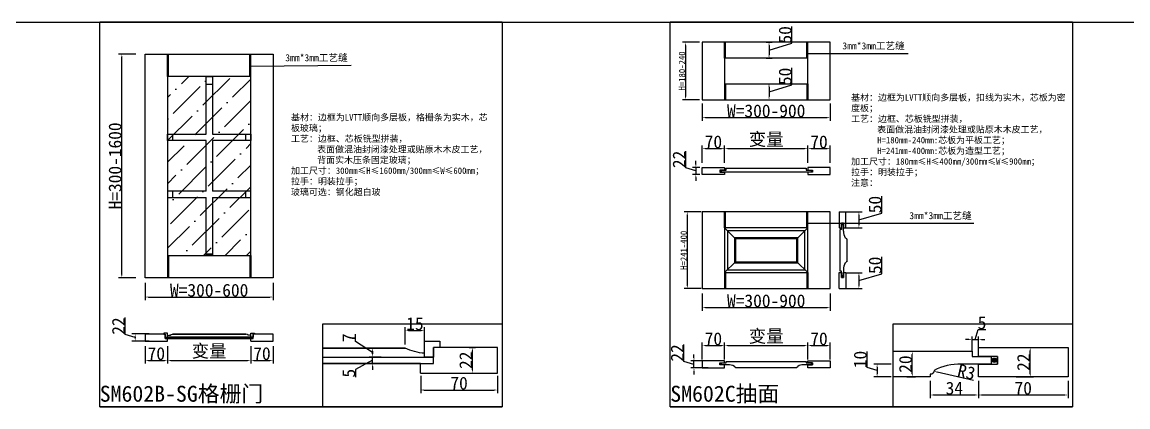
# Model space of a CAD drawing. Header units: millimetres. Extents: x 85186 to 129000, y -77269 to -36327.
# Drawn here: x 88641 to 92096, y -50982 to -49779 of the extents above; entities that cross this region are included whole.
import ezdxf

# ---------------------------------------------------------------- set-up
doc = ezdxf.new("R2010")
doc.units = ezdxf.units.MM
doc.styles.add('KLF-1_宋体', font='SimSun.ttf')
doc.styles.get("Standard").update_dxf_attribs({"font": 'SimSun.ttf'})
doc.styles.add('ZB_宋体', font='SimSun.ttf')
doc.dimstyles.new('客来福标注小', dxfattribs={"dimscale": 20, "dimtxt": 2, "dimasz": 0.5, "dimexe": 0.5, "dimexo": 0, "dimgap": 0.05, "dimtad": 1, "dimdec": 0, "dimzin": 0, "dimdsep": 46, "dimtxsty": 'Standard', "dimcen": 0, "dimclrd": 256, "dimclre": 256, "dimclrt": 256, "dimadec": 0, "dimazin": 0, "dimtfac": 1, "dimtdec": 0, "dimtofl": 0, "dimtmove": 1, "dimatfit": 3, "dimfxl": 2.2, "dimfxlon": 1, "dimtolj": 1, "dimtzin": 0, "dimarcsym": 0})

# ---------------------------------------------------------------- blocks, each defined once
blk = doc.blocks.new('*D2120')
at = {"lineweight": -2, "transparency": 16777216}
for p, q in [((89025.8, -50792.9), (89025.8, -50846.9)), ((89095.8, -50792.9), (89095.8, -50846.9)), ((89035.8, -50836.9), (89085.8, -50836.9))]:
    blk.add_line(p, q, dxfattribs=at)
at = {"transparency": 16777216}
for points in [[(89035.8, -50835.3), (89035.8, -50838.6), (89025.8, -50836.9)], [(89085.8, -50835.3), (89085.8, -50838.6), (89095.8, -50836.9)]]:
    blk.add_solid(points, dxfattribs=at)
at = {"layer": 'Defpoints', "color": 0, "transparency": 16777216}
for p in [(89025.8, -50788.8), (89095.8, -50788.8), (89095.8, -50836.9)]:
    blk.add_point(p, dxfattribs=at)
at = {"transparency": 16777216, "insert": (89060.8, -50815.9), "char_height": 40, "attachment_point": 5, "style": 'KLF-1_宋体'}
blk.add_mtext('\\A1;70', dxfattribs=at)
blk = doc.blocks.new('*D2121')
at = {"lineweight": -2, "transparency": 16777216}
for p, q in [((89095.8, -50792.9), (89095.8, -50846.9)), ((89355.8, -50792.9), (89355.8, -50846.9)), ((89105.8, -50836.9), (89345.8, -50836.9))]:
    blk.add_line(p, q, dxfattribs=at)
at = {"transparency": 16777216}
for points in [[(89105.8, -50835.3), (89105.8, -50838.6), (89095.8, -50836.9)], [(89345.8, -50835.3), (89345.8, -50838.6), (89355.8, -50836.9)]]:
    blk.add_solid(points, dxfattribs=at)
at = {"layer": 'Defpoints', "color": 0, "transparency": 16777216}
for p in [(89095.8, -50788.8), (89355.8, -50788.8), (89355.8, -50836.9)]:
    blk.add_point(p, dxfattribs=at)
at = {"transparency": 16777216, "insert": (89225.8, -50809.7), "char_height": 40, "attachment_point": 5, "style": 'KLF-1_宋体'}
blk.add_mtext('\\A1;变量', dxfattribs=at)
blk = doc.blocks.new('*D2122')
at = {"lineweight": -2, "transparency": 16777216}
for p, q in [((89355.8, -50792.9), (89355.8, -50846.9)), ((89425.8, -50792.9), (89425.8, -50846.9)), ((89365.8, -50836.9), (89415.8, -50836.9))]:
    blk.add_line(p, q, dxfattribs=at)
at = {"transparency": 16777216}
for points in [[(89365.8, -50835.3), (89365.8, -50838.6), (89355.8, -50836.9)], [(89415.8, -50835.3), (89415.8, -50838.6), (89425.8, -50836.9)]]:
    blk.add_solid(points, dxfattribs=at)
at = {"layer": 'Defpoints', "color": 0, "transparency": 16777216}
for p in [(89355.8, -50788.8), (89425.8, -50788.8), (89425.8, -50836.9)]:
    blk.add_point(p, dxfattribs=at)
at = {"transparency": 16777216, "insert": (89390.8, -50815.9), "char_height": 40, "attachment_point": 5, "style": 'KLF-1_宋体'}
blk.add_mtext('\\A1;70', dxfattribs=at)
blk = doc.blocks.new('*D2123')
at = {"lineweight": -2, "transparency": 16777216}
for p, q in [((89025.8, -50594.7), (89025.8, -50648.7)), ((89425.8, -50594.7), (89425.8, -50648.7)), ((89035.8, -50638.7), (89415.8, -50638.7))]:
    blk.add_line(p, q, dxfattribs=at)
at = {"transparency": 16777216}
for points in [[(89035.8, -50637), (89035.8, -50640.3), (89025.8, -50638.7)], [(89415.8, -50637), (89415.8, -50640.3), (89425.8, -50638.7)]]:
    blk.add_solid(points, dxfattribs=at)
at = {"layer": 'Defpoints', "color": 0, "transparency": 16777216}
for p in [(89025.8, -50578.6), (89425.8, -50578.6), (89425.8, -50638.7)]:
    blk.add_point(p, dxfattribs=at)
at = {"transparency": 16777216, "insert": (89225.8, -50617.7), "char_height": 40, "attachment_point": 5, "style": 'KLF-1_宋体'}
blk.add_mtext('\\A1;W=300-600', dxfattribs=at)
blk = doc.blocks.new('*D2124')
at = {"lineweight": -2, "transparency": 16777216}
for p, q in [((88996.9, -49878.6), (88942.9, -49878.6)), ((88952.9, -50568.6), (88952.9, -49888.6)), ((88996.9, -50578.6), (88942.9, -50578.6))]:
    blk.add_line(p, q, dxfattribs=at)
at = {"transparency": 16777216}
for points in [[(88951.2, -49888.6), (88954.6, -49888.6), (88952.9, -49878.6)], [(88951.2, -50568.6), (88954.6, -50568.6), (88952.9, -50578.6)]]:
    blk.add_solid(points, dxfattribs=at)
at = {"layer": 'Defpoints', "color": 0, "transparency": 16777216}
for p in [(88952.9, -49878.6), (89025.8, -49878.6), (89025.8, -50578.6)]:
    blk.add_point(p, dxfattribs=at)
at = {"transparency": 16777216, "insert": (88931.9, -50228.6), "char_height": 40, "attachment_point": 5, "rotation": 90, "style": 'KLF-1_宋体'}
blk.add_mtext('\\A1;H=300-1600', dxfattribs=at)
blk = doc.blocks.new('*D2125')
at = {"lineweight": -2, "transparency": 16777216}
for p, q in [((90766.3, -50627.7), (90766.3, -50681.7)), ((91166.3, -50627.7), (91166.3, -50681.7)), ((90776.3, -50671.7), (91156.3, -50671.7))]:
    blk.add_line(p, q, dxfattribs=at)
at = {"transparency": 16777216}
for points in [[(90776.3, -50670.1), (90776.3, -50673.4), (90766.3, -50671.7)], [(91156.3, -50670.1), (91156.3, -50673.4), (91166.3, -50671.7)]]:
    blk.add_solid(points, dxfattribs=at)
at = {"layer": 'Defpoints', "color": 0, "transparency": 16777216}
for p in [(90766.3, -50612.5), (91166.3, -50612.5), (91166.3, -50671.7)]:
    blk.add_point(p, dxfattribs=at)
at = {"transparency": 16777216, "insert": (90966.3, -50650.7), "char_height": 40, "attachment_point": 5, "style": 'KLF-1_宋体'}
blk.add_mtext('\\A1;W=300-900', dxfattribs=at)
blk = doc.blocks.new('*D2126')
at = {"lineweight": -2, "transparency": 16777216}
for p, q in [((90763.6, -50372.5), (90709.6, -50372.5)), ((90719.6, -50382.5), (90719.6, -50602.5)), ((90763.6, -50612.5), (90709.6, -50612.5))]:
    blk.add_line(p, q, dxfattribs=at)
at = {"transparency": 16777216}
for points in [[(90718, -50382.5), (90721.3, -50382.5), (90719.6, -50372.5)], [(90718, -50602.5), (90721.3, -50602.5), (90719.6, -50612.5)]]:
    blk.add_solid(points, dxfattribs=at)
at = {"layer": 'Defpoints', "color": 0, "transparency": 16777216}
for p in [(90766.3, -50372.5), (90719.6, -50612.5), (90766.3, -50612.5)]:
    blk.add_point(p, dxfattribs=at)
at = {"transparency": 16777216, "insert": (90708.6, -50492.5), "char_height": 40, "attachment_point": 5, "rotation": 90, "style": 'KLF-1_宋体'}
blk.add_mtext('\\A1;{\\H0.5x;H=241-400}', dxfattribs=at)
blk = doc.blocks.new('*D2127')
at = {"lineweight": -2, "transparency": 16777216}
for p, q in [((90766.3, -50218.6), (90766.3, -50164.6)), ((90836.3, -50218.6), (90836.3, -50164.6)), ((90776.3, -50174.6), (90826.3, -50174.6))]:
    blk.add_line(p, q, dxfattribs=at)
at = {"transparency": 16777216}
for points in [[(90776.3, -50172.9), (90776.3, -50176.3), (90766.3, -50174.6)], [(90826.3, -50172.9), (90826.3, -50176.3), (90836.3, -50174.6)]]:
    blk.add_solid(points, dxfattribs=at)
at = {"layer": 'Defpoints', "color": 0, "transparency": 16777216}
for p in [(90836.3, -50174.6), (90766.3, -50233.1), (90836.3, -50233.1)]:
    blk.add_point(p, dxfattribs=at)
at = {"transparency": 16777216, "insert": (90801.3, -50153.6), "char_height": 40, "attachment_point": 5, "style": 'KLF-1_宋体'}
blk.add_mtext('\\A1;70', dxfattribs=at)
blk = doc.blocks.new('*D2128')
at = {"lineweight": -2, "transparency": 16777216}
for p, q in [((90836.3, -50218.6), (90836.3, -50164.6)), ((91096.3, -50218.6), (91096.3, -50164.6)), ((90846.3, -50174.6), (91086.3, -50174.6))]:
    blk.add_line(p, q, dxfattribs=at)
at = {"transparency": 16777216}
for points in [[(90846.3, -50172.9), (90846.3, -50176.3), (90836.3, -50174.6)], [(91086.3, -50172.9), (91086.3, -50176.3), (91096.3, -50174.6)]]:
    blk.add_solid(points, dxfattribs=at)
at = {"layer": 'Defpoints', "color": 0, "transparency": 16777216}
for p in [(91096.3, -50174.6), (90836.3, -50233.1), (91096.3, -50237.6)]:
    blk.add_point(p, dxfattribs=at)
at = {"transparency": 16777216, "insert": (90966.3, -50147.3), "char_height": 40, "attachment_point": 5, "style": 'KLF-1_宋体'}
blk.add_mtext('\\A1;变量', dxfattribs=at)
blk = doc.blocks.new('*D2129')
at = {"lineweight": -2, "transparency": 16777216}
for p, q in [((91096.3, -50218.6), (91096.3, -50164.6)), ((91166.3, -50218.6), (91166.3, -50164.6)), ((91106.3, -50174.6), (91156.3, -50174.6))]:
    blk.add_line(p, q, dxfattribs=at)
at = {"transparency": 16777216}
for points in [[(91106.3, -50172.9), (91106.3, -50176.3), (91096.3, -50174.6)], [(91156.3, -50172.9), (91156.3, -50176.3), (91166.3, -50174.6)]]:
    blk.add_solid(points, dxfattribs=at)
at = {"layer": 'Defpoints', "color": 0, "transparency": 16777216}
for p in [(91166.3, -50174.6), (91166.3, -50233.1), (91096.3, -50237.6)]:
    blk.add_point(p, dxfattribs=at)
at = {"transparency": 16777216, "insert": (91131.3, -50153.6), "char_height": 40, "attachment_point": 5, "style": 'KLF-1_宋体'}
blk.add_mtext('\\A1;70', dxfattribs=at)
blk = doc.blocks.new('*D2130')
at = {"lineweight": -2, "transparency": 16777216}
for p, q in [((90766.3, -50033.6), (90766.3, -50087.6)), ((91166.3, -50033.6), (91166.3, -50087.6)), ((90776.3, -50077.6), (91156.3, -50077.6))]:
    blk.add_line(p, q, dxfattribs=at)
at = {"transparency": 16777216}
for points in [[(90776.3, -50075.9), (90776.3, -50079.2), (90766.3, -50077.6)], [(91156.3, -50075.9), (91156.3, -50079.2), (91166.3, -50077.6)]]:
    blk.add_solid(points, dxfattribs=at)
at = {"layer": 'Defpoints', "color": 0, "transparency": 16777216}
for p in [(90766.3, -50021.6), (91166.3, -50021.6), (91166.3, -50077.6)]:
    blk.add_point(p, dxfattribs=at)
at = {"transparency": 16777216, "insert": (90966.3, -50056.6), "char_height": 40, "attachment_point": 5, "style": 'KLF-1_宋体'}
blk.add_mtext('\\A1;W=300-900', dxfattribs=at)
blk = doc.blocks.new('*D2131')
at = {"lineweight": -2, "transparency": 16777216}
for p, q in [((90758.3, -49841.6), (90704.3, -49841.6)), ((90714.3, -49851.6), (90714.3, -50011.6)), ((90758.3, -50021.6), (90704.3, -50021.6))]:
    blk.add_line(p, q, dxfattribs=at)
at = {"transparency": 16777216}
for points in [[(90712.7, -49851.6), (90716, -49851.6), (90714.3, -49841.6)], [(90712.7, -50011.6), (90716, -50011.6), (90714.3, -50021.6)]]:
    blk.add_solid(points, dxfattribs=at)
at = {"layer": 'Defpoints', "color": 0, "transparency": 16777216}
for p in [(90766.3, -49841.6), (90714.3, -50021.6), (90766.3, -50021.6)]:
    blk.add_point(p, dxfattribs=at)
at = {"transparency": 16777216, "insert": (90703.3, -49931.6), "char_height": 40, "attachment_point": 5, "rotation": 90, "style": 'KLF-1_宋体'}
blk.add_mtext('\\A1;{\\H0.5x;H=180-240}', dxfattribs=at)
blk = doc.blocks.new('*D2140')
at = {"lineweight": -2, "transparency": 16777216}
for p, q in [((89735.8, -50816.5), (89735.8, -50806.5)), ((89735.8, -50836.5), (89683.3, -50865.2)), ((89763.3, -50826.5), (89725.8, -50826.5)), ((89763.3, -50846.5), (89725.8, -50846.5)), ((89735.8, -50846.5), (89735.8, -50826.5)), ((89735.8, -50856.5), (89735.8, -50866.5)), ((89683.3, -50865.2), (89683.3, -50888.9))]:
    blk.add_line(p, q, dxfattribs=at)
at = {"transparency": 16777216}
for points in [[(89734.1, -50816.5), (89737.5, -50816.5), (89735.8, -50826.5)], [(89734.1, -50856.5), (89737.5, -50856.5), (89735.8, -50846.5)]]:
    blk.add_solid(points, dxfattribs=at)
at = {"layer": 'Defpoints', "color": 0, "transparency": 16777216}
for p in [(89735.8, -50826.5), (89763.3, -50826.5), (89763.3, -50846.5)]:
    blk.add_point(p, dxfattribs=at)
at = {"transparency": 16777216, "insert": (89662.3, -50877), "char_height": 40, "attachment_point": 5, "rotation": 90, "style": 'KLF-1_宋体'}
blk.add_mtext('\\A1;5', dxfattribs=at)
blk = doc.blocks.new('*D2141')
at = {"lineweight": -2, "transparency": 16777216}
for p, q in [((89683.3, -50778.2), (89683.3, -50754.5)), ((89735.8, -50812.5), (89683.3, -50778.2)), ((89763.3, -50798.5), (89725.8, -50798.5)), ((89735.8, -50808.5), (89735.8, -50816.5)), ((89763.3, -50826.5), (89725.8, -50826.5))]:
    blk.add_line(p, q, dxfattribs=at)
at = {"transparency": 16777216}
for points in [[(89734.1, -50808.5), (89737.5, -50808.5), (89735.8, -50798.5)], [(89734.1, -50816.5), (89737.5, -50816.5), (89735.8, -50826.5)]]:
    blk.add_solid(points, dxfattribs=at)
at = {"layer": 'Defpoints', "color": 0, "transparency": 16777216}
for p in [(89763.3, -50798.5), (89735.8, -50826.5), (89763.3, -50826.5)]:
    blk.add_point(p, dxfattribs=at)
at = {"transparency": 16777216, "insert": (89662.3, -50766.3), "char_height": 40, "attachment_point": 5, "rotation": 90, "style": 'KLF-1_宋体'}
blk.add_mtext('\\A1;7', dxfattribs=at)
blk = doc.blocks.new('*D2142')
at = {"lineweight": -2, "transparency": 16777216}
for p, q in [((89886.7, -50885.5), (89886.7, -50939.5)), ((90126.7, -50885.5), (90126.7, -50939.5)), ((89896.7, -50929.5), (90116.7, -50929.5))]:
    blk.add_line(p, q, dxfattribs=at)
at = {"transparency": 16777216}
for points in [[(89896.7, -50927.8), (89896.7, -50931.2), (89886.7, -50929.5)], [(90116.7, -50927.8), (90116.7, -50931.2), (90126.7, -50929.5)]]:
    blk.add_solid(points, dxfattribs=at)
at = {"layer": 'Defpoints', "color": 0, "transparency": 16777216}
for p in [(89886.7, -50858.5), (90126.7, -50858.5), (90126.7, -50929.5)]:
    blk.add_point(p, dxfattribs=at)
at = {"transparency": 16777216, "insert": (90006.7, -50908.5), "char_height": 40, "attachment_point": 5, "style": 'KLF-1_宋体'}
blk.add_mtext('\\A1;70', dxfattribs=at)
blk = doc.blocks.new('*D2143')
at = {"lineweight": -2, "transparency": 16777216}
for p, q in [((90038.7, -50796.5), (90058.5, -50796.5)), ((90048.5, -50866.5), (90048.5, -50806.5)), ((90038.7, -50876.5), (90058.5, -50876.5))]:
    blk.add_line(p, q, dxfattribs=at)
at = {"transparency": 16777216}
for points in [[(90046.8, -50806.5), (90050.1, -50806.5), (90048.5, -50796.5)], [(90046.8, -50866.5), (90050.1, -50866.5), (90048.5, -50876.5)]]:
    blk.add_solid(points, dxfattribs=at)
at = {"layer": 'Defpoints', "color": 0, "transparency": 16777216}
for p in [(90038.7, -50796.5), (90048.5, -50796.5), (90038.7, -50876.5)]:
    blk.add_point(p, dxfattribs=at)
at = {"transparency": 16777216, "insert": (90027.5, -50836.5), "char_height": 40, "attachment_point": 5, "rotation": 90, "style": 'KLF-1_宋体'}
blk.add_mtext('\\A1;22', dxfattribs=at)
blk = doc.blocks.new('*D2154')
at = {"lineweight": -2, "transparency": 16777216}
for p, q in [((89838.7, -50787.4), (89838.7, -50733.4)), ((89848.7, -50743.4), (89888.7, -50743.4)), ((89898.7, -50787.4), (89898.7, -50733.4))]:
    blk.add_line(p, q, dxfattribs=at)
at = {"transparency": 16777216}
for points in [[(89848.7, -50741.8), (89848.7, -50745.1), (89838.7, -50743.4)], [(89888.7, -50741.8), (89888.7, -50745.1), (89898.7, -50743.4)]]:
    blk.add_solid(points, dxfattribs=at)
at = {"layer": 'Defpoints', "color": 0, "transparency": 16777216}
for p in [(89898.7, -50743.4), (89838.7, -50798.5), (89898.7, -50796.5)]:
    blk.add_point(p, dxfattribs=at)
at = {"transparency": 16777216, "insert": (89868.7, -50722.4), "char_height": 40, "attachment_point": 5, "style": 'KLF-1_宋体'}
blk.add_mtext('\\A1;15', dxfattribs=at)
blk = doc.blocks.new('*D2159')
at = {"lineweight": -2, "transparency": 16777216}
for p, q in [((88963.2, -50755.9), (88963.2, -50703.2)), ((88994.7, -50765.3), (88963.2, -50755.9)), ((89038.7, -50754.3), (88984.7, -50754.3)), ((89038.7, -50776.3), (88984.7, -50776.3)), ((88994.7, -50764.3), (88994.7, -50766.3))]:
    blk.add_line(p, q, dxfattribs=at)
at = {"transparency": 16777216}
for points in [[(88993, -50764.3), (88996.4, -50764.3), (88994.7, -50754.3)], [(88993, -50766.3), (88996.4, -50766.3), (88994.7, -50776.3)]]:
    blk.add_solid(points, dxfattribs=at)
at = {"layer": 'Defpoints', "color": 0, "transparency": 16777216}
for p in [(88994.7, -50776.3), (89080.3, -50754.3), (89080.3, -50776.3)]:
    blk.add_point(p, dxfattribs=at)
at = {"transparency": 16777216, "insert": (88942.2, -50729.5), "char_height": 40, "attachment_point": 5, "rotation": 90, "style": 'KLF-1_宋体'}
blk.add_mtext('\\A1;22', dxfattribs=at)
blk = doc.blocks.new('*D2160')
at = {"lineweight": -2, "transparency": 16777216}
for p, q in [((90715, -50234.7), (90715, -50182)), ((90746.5, -50244.1), (90715, -50234.7)), ((90758.9, -50233.1), (90736.5, -50233.1)), ((90746.5, -50223.1), (90746.5, -50213.1)), ((90746.5, -50233.1), (90746.5, -50255.1)), ((90758.9, -50255.1), (90736.5, -50255.1)), ((90746.5, -50265.1), (90746.5, -50275.1))]:
    blk.add_line(p, q, dxfattribs=at)
at = {"transparency": 16777216}
for points in [[(90744.8, -50223.1), (90748.2, -50223.1), (90746.5, -50233.1)], [(90744.8, -50265.1), (90748.2, -50265.1), (90746.5, -50255.1)]]:
    blk.add_solid(points, dxfattribs=at)
at = {"layer": 'Defpoints', "color": 0, "transparency": 16777216}
for p in [(90758.9, -50233.1), (90746.5, -50255.1), (90758.9, -50255.1)]:
    blk.add_point(p, dxfattribs=at)
at = {"transparency": 16777216, "insert": (90694, -50208.3), "char_height": 40, "attachment_point": 5, "rotation": 90, "style": 'KLF-1_宋体'}
blk.add_mtext('\\A1;22', dxfattribs=at)
blk = doc.blocks.new('*D2162')
at = {"lineweight": -2, "transparency": 16777216}
for p, q in [((91629.4, -50901.1), (91629.4, -50955.1)), ((91909.4, -50901.1), (91909.4, -50955.1)), ((91639.4, -50945.1), (91899.4, -50945.1))]:
    blk.add_line(p, q, dxfattribs=at)
at = {"transparency": 16777216}
for points in [[(91639.4, -50943.4), (91639.4, -50946.8), (91629.4, -50945.1)], [(91899.4, -50943.4), (91899.4, -50946.8), (91909.4, -50945.1)]]:
    blk.add_solid(points, dxfattribs=at)
at = {"layer": 'Defpoints', "color": 0, "transparency": 16777216}
for p in [(91629.4, -50888.5), (91909.4, -50888.5), (91909.4, -50945.1)]:
    blk.add_point(p, dxfattribs=at)
at = {"transparency": 16777216, "insert": (91769.4, -50924.1), "char_height": 40, "attachment_point": 5, "style": 'KLF-1_宋体'}
blk.add_mtext('\\A1;70', dxfattribs=at)
blk = doc.blocks.new('*D2163')
at = {"lineweight": -2, "transparency": 16777216}
for p, q in [((91747.2, -50796.5), (91801.2, -50796.5)), ((91791.2, -50878.5), (91791.2, -50806.5)), ((91747.2, -50888.5), (91801.2, -50888.5))]:
    blk.add_line(p, q, dxfattribs=at)
at = {"transparency": 16777216}
for points in [[(91789.5, -50806.5), (91792.9, -50806.5), (91791.2, -50796.5)], [(91789.5, -50878.5), (91792.9, -50878.5), (91791.2, -50888.5)]]:
    blk.add_solid(points, dxfattribs=at)
at = {"layer": 'Defpoints', "color": 0, "transparency": 16777216}
for p in [(91660.3, -50796.5), (91791.2, -50796.5), (91660.3, -50888.5)]:
    blk.add_point(p, dxfattribs=at)
at = {"transparency": 16777216, "insert": (91770.2, -50842.5), "char_height": 40, "attachment_point": 5, "rotation": 90, "style": 'KLF-1_宋体'}
blk.add_mtext('\\A1;22', dxfattribs=at)
blk = doc.blocks.new('*D2164')
at = {"lineweight": -2, "transparency": 16777216}
for p, q in [((91478.9, -50901.1), (91478.9, -50955.1)), ((91629.4, -50901.1), (91629.4, -50955.1)), ((91488.9, -50945.1), (91619.4, -50945.1))]:
    blk.add_line(p, q, dxfattribs=at)
at = {"transparency": 16777216}
for points in [[(91488.9, -50943.4), (91488.9, -50946.8), (91478.9, -50945.1)], [(91619.4, -50943.4), (91619.4, -50946.8), (91629.4, -50945.1)]]:
    blk.add_solid(points, dxfattribs=at)
at = {"layer": 'Defpoints', "color": 0, "transparency": 16777216}
for p in [(91478.9, -50888.5), (91629.4, -50888.5), (91629.4, -50945.1)]:
    blk.add_point(p, dxfattribs=at)
at = {"transparency": 16777216, "insert": (91554.1, -50924.1), "char_height": 40, "attachment_point": 5, "style": 'KLF-1_宋体'}
blk.add_mtext('\\A1;34', dxfattribs=at)
blk = doc.blocks.new('*D2165')
at = {"lineweight": -2, "transparency": 16777216}
blk.add_line((91613.6, -50899.8), (91500.4, -50873.5), dxfattribs=at)
at = {"transparency": 16777216}
blk.add_solid([(91500.7, -50871.8), (91500, -50875.1), (91490.6, -50871.2)], dxfattribs=at)
at = {"layer": 'Defpoints', "color": 0, "transparency": 16777216}
for p in [(91478.9, -50868.5), (91490.6, -50871.2)]:
    blk.add_point(p, dxfattribs=at)
at = {"transparency": 16777216, "insert": (91592.1, -50873.3), "char_height": 40, "attachment_point": 5, "rotation": 346.8951, "style": 'KLF-1_宋体'}
blk.add_mtext('\\A1;R3', dxfattribs=at)
blk = doc.blocks.new('*D2166')
at = {"lineweight": -2, "transparency": 16777216}
for p, q in [((91281.3, -50859), (91281.3, -50809.2)), ((91356.8, -50848.5), (91302.8, -50848.5)), ((91312.8, -50868.5), (91281.3, -50859)), ((91356.8, -50888.5), (91302.8, -50888.5)), ((91312.8, -50858.5), (91312.8, -50878.5))]:
    blk.add_line(p, q, dxfattribs=at)
at = {"transparency": 16777216}
for points in [[(91311.1, -50858.5), (91314.4, -50858.5), (91312.8, -50848.5)], [(91311.1, -50878.5), (91314.4, -50878.5), (91312.8, -50888.5)]]:
    blk.add_solid(points, dxfattribs=at)
at = {"layer": 'Defpoints', "color": 0, "transparency": 16777216}
for p in [(91596.5, -50848.5), (91312.8, -50888.5), (91485.5, -50888.5)]:
    blk.add_point(p, dxfattribs=at)
at = {"transparency": 16777216, "insert": (91260.3, -50834.1), "char_height": 40, "attachment_point": 5, "rotation": 90, "style": 'KLF-1_宋体'}
blk.add_mtext('\\A1;10', dxfattribs=at)
blk = doc.blocks.new('*D2167')
at = {"lineweight": -2, "transparency": 16777216}
for p, q in [((91619.4, -50772), (91628.8, -50740.5)), ((91628.8, -50740.5), (91652.5, -50740.5)), ((91599.4, -50772), (91589.4, -50772)), ((91609.4, -50808.5), (91609.4, -50762)), ((91609.4, -50772), (91629.4, -50772)), ((91629.4, -50808.5), (91629.4, -50762)), ((91639.4, -50772), (91649.4, -50772))]:
    blk.add_line(p, q, dxfattribs=at)
at = {"transparency": 16777216}
for points in [[(91599.4, -50770.3), (91599.4, -50773.6), (91609.4, -50772)], [(91639.4, -50770.3), (91639.4, -50773.6), (91629.4, -50772)]]:
    blk.add_solid(points, dxfattribs=at)
at = {"layer": 'Defpoints', "color": 0, "transparency": 16777216}
for p in [(91629.4, -50772), (91609.4, -50808.5), (91629.4, -50808.5)]:
    blk.add_point(p, dxfattribs=at)
at = {"transparency": 16777216, "insert": (91640.6, -50719.5), "char_height": 40, "attachment_point": 5, "style": 'KLF-1_宋体'}
blk.add_mtext('\\A1;5', dxfattribs=at)
blk = doc.blocks.new('*D2168')
at = {"lineweight": -2, "transparency": 16777216}
for p, q in [((91406.1, -50808.5), (91432.6, -50808.5)), ((91422.6, -50878.5), (91422.6, -50818.5)), ((91406.1, -50888.5), (91432.6, -50888.5))]:
    blk.add_line(p, q, dxfattribs=at)
at = {"transparency": 16777216}
for points in [[(91421, -50818.5), (91424.3, -50818.5), (91422.6, -50808.5)], [(91421, -50878.5), (91424.3, -50878.5), (91422.6, -50888.5)]]:
    blk.add_solid(points, dxfattribs=at)
at = {"layer": 'Defpoints', "color": 0, "transparency": 16777216}
for p in [(91406.1, -50808.5), (91422.6, -50808.5), (91406.1, -50888.5)]:
    blk.add_point(p, dxfattribs=at)
at = {"transparency": 16777216, "insert": (91401.6, -50848.5), "char_height": 40, "attachment_point": 5, "rotation": 90, "style": 'KLF-1_宋体'}
blk.add_mtext('\\A1;20', dxfattribs=at)
blk = doc.blocks.new('*D2169')
at = {"lineweight": -2, "transparency": 16777216}
for p, q in [((90766.3, -50834.5), (90766.3, -50780.5)), ((90836.3, -50834.5), (90836.3, -50780.5)), ((90776.3, -50790.5), (90826.3, -50790.5))]:
    blk.add_line(p, q, dxfattribs=at)
at = {"transparency": 16777216}
for points in [[(90776.3, -50788.8), (90776.3, -50792.1), (90766.3, -50790.5)], [(90826.3, -50788.8), (90826.3, -50792.1), (90836.3, -50790.5)]]:
    blk.add_solid(points, dxfattribs=at)
at = {"layer": 'Defpoints', "color": 0, "transparency": 16777216}
for p in [(90836.3, -50790.5), (90766.3, -50838.5), (90836.3, -50838.5)]:
    blk.add_point(p, dxfattribs=at)
at = {"transparency": 16777216, "insert": (90801.3, -50769.5), "char_height": 40, "attachment_point": 5, "style": 'KLF-1_宋体'}
blk.add_mtext('\\A1;70', dxfattribs=at)
blk = doc.blocks.new('*D2170')
at = {"lineweight": -2, "transparency": 16777216}
for p, q in [((90836.3, -50834.5), (90836.3, -50780.5)), ((91096.3, -50834.5), (91096.3, -50780.5)), ((90846.3, -50790.5), (91086.3, -50790.5))]:
    blk.add_line(p, q, dxfattribs=at)
at = {"transparency": 16777216}
for points in [[(90846.3, -50788.8), (90846.3, -50792.1), (90836.3, -50790.5)], [(91086.3, -50788.8), (91086.3, -50792.1), (91096.3, -50790.5)]]:
    blk.add_solid(points, dxfattribs=at)
at = {"layer": 'Defpoints', "color": 0, "transparency": 16777216}
for p in [(91096.3, -50790.5), (90836.3, -50838.5), (91096.3, -50838.5)]:
    blk.add_point(p, dxfattribs=at)
at = {"transparency": 16777216, "insert": (90966.3, -50763.2), "char_height": 40, "attachment_point": 5, "style": 'KLF-1_宋体'}
blk.add_mtext('\\A1;变量', dxfattribs=at)
blk = doc.blocks.new('*D2171')
at = {"lineweight": -2, "transparency": 16777216}
for p, q in [((91096.3, -50834.5), (91096.3, -50780.5)), ((91166.3, -50834.5), (91166.3, -50780.5)), ((91106.3, -50790.5), (91156.3, -50790.5))]:
    blk.add_line(p, q, dxfattribs=at)
at = {"transparency": 16777216}
for points in [[(91106.3, -50788.8), (91106.3, -50792.1), (91096.3, -50790.5)], [(91156.3, -50788.8), (91156.3, -50792.1), (91166.3, -50790.5)]]:
    blk.add_solid(points, dxfattribs=at)
at = {"layer": 'Defpoints', "color": 0, "transparency": 16777216}
for p in [(91166.3, -50790.5), (91096.3, -50838.5), (91166.3, -50838.5)]:
    blk.add_point(p, dxfattribs=at)
at = {"transparency": 16777216, "insert": (91131.3, -50769.5), "char_height": 40, "attachment_point": 5, "style": 'KLF-1_宋体'}
blk.add_mtext('\\A1;70', dxfattribs=at)
blk = doc.blocks.new('*D2172')
at = {"lineweight": -2, "transparency": 16777216}
for p, q in [((90709.1, -50840.1), (90709.1, -50787.3)), ((90740.6, -50828.5), (90740.6, -50818.5)), ((90740.6, -50849.5), (90709.1, -50840.1)), ((90784.6, -50838.5), (90730.6, -50838.5)), ((90740.6, -50860.5), (90740.6, -50838.5)), ((90784.6, -50860.5), (90730.6, -50860.5)), ((90740.6, -50870.5), (90740.6, -50880.5))]:
    blk.add_line(p, q, dxfattribs=at)
at = {"transparency": 16777216}
for points in [[(90739, -50828.5), (90742.3, -50828.5), (90740.6, -50838.5)], [(90739, -50870.5), (90742.3, -50870.5), (90740.6, -50860.5)]]:
    blk.add_solid(points, dxfattribs=at)
at = {"layer": 'Defpoints', "color": 0, "transparency": 16777216}
for p in [(90740.6, -50838.5), (90806.4, -50838.5), (90806.4, -50860.5)]:
    blk.add_point(p, dxfattribs=at)
at = {"transparency": 16777216, "insert": (90688.1, -50813.7), "char_height": 40, "attachment_point": 5, "rotation": 90, "style": 'KLF-1_宋体'}
blk.add_mtext('\\A1;22', dxfattribs=at)
blk = doc.blocks.new('*D2173')
at = {"lineweight": -2, "transparency": 16777216}
for p, q in [((91327.5, -50376), (91327.5, -50323.1)), ((91212, -50372.5), (91266, -50372.5)), ((91256, -50397.5), (91327.5, -50376)), ((91256, -50382.5), (91256, -50412.5)), ((91212, -50422.5), (91266, -50422.5))]:
    blk.add_line(p, q, dxfattribs=at)
at = {"transparency": 16777216}
for points in [[(91254.3, -50382.5), (91257.6, -50382.5), (91256, -50372.5)], [(91254.3, -50412.5), (91257.6, -50412.5), (91256, -50422.5)]]:
    blk.add_solid(points, dxfattribs=at)
at = {"layer": 'Defpoints', "color": 0, "transparency": 16777216}
for p in [(91133.4, -50372.5), (91126.9, -50422.5), (91256, -50422.5)]:
    blk.add_point(p, dxfattribs=at)
at = {"transparency": 16777216, "insert": (91306.5, -50349.6), "char_height": 40, "attachment_point": 5, "rotation": 90, "style": 'KLF-1_宋体'}
blk.add_mtext('\\A1;50', dxfattribs=at)
blk = doc.blocks.new('*D2174')
at = {"lineweight": -2, "transparency": 16777216}
for p, q in [((91327.5, -50566), (91327.5, -50513.1)), ((91214.7, -50562.5), (91266, -50562.5)), ((91256, -50587.5), (91327.5, -50566)), ((91256, -50572.5), (91256, -50602.5)), ((91214.7, -50612.5), (91266, -50612.5))]:
    blk.add_line(p, q, dxfattribs=at)
at = {"transparency": 16777216}
for points in [[(91254.3, -50572.5), (91257.6, -50572.5), (91256, -50562.5)], [(91254.3, -50602.5), (91257.6, -50602.5), (91256, -50612.5)]]:
    blk.add_solid(points, dxfattribs=at)
at = {"layer": 'Defpoints', "color": 0, "transparency": 16777216}
for p in [(91214.7, -50562.5), (91214.7, -50612.5), (91256, -50612.5)]:
    blk.add_point(p, dxfattribs=at)
at = {"transparency": 16777216, "insert": (91306.5, -50539.6), "char_height": 40, "attachment_point": 5, "rotation": 90, "style": 'KLF-1_宋体'}
blk.add_mtext('\\A1;50', dxfattribs=at)
blk = doc.blocks.new('*D2175')
at = {"lineweight": -2, "transparency": 16777216}
for p, q in [((91046.6, -49845.1), (91046.6, -49792.2)), ((90966.3, -49841.6), (90985.1, -49841.6)), ((90975.1, -49866.6), (91046.6, -49845.1)), ((90975.1, -49851.6), (90975.1, -49881.6)), ((90966.3, -49891.6), (90985.1, -49891.6))]:
    blk.add_line(p, q, dxfattribs=at)
at = {"transparency": 16777216}
for points in [[(90973.4, -49851.6), (90976.8, -49851.6), (90975.1, -49841.6)], [(90973.4, -49881.6), (90976.8, -49881.6), (90975.1, -49891.6)]]:
    blk.add_solid(points, dxfattribs=at)
at = {"layer": 'Defpoints', "color": 0, "transparency": 16777216}
for p in [(90966.3, -49841.6), (90966.3, -49891.6), (90975.1, -49891.6)]:
    blk.add_point(p, dxfattribs=at)
at = {"transparency": 16777216, "insert": (91025.6, -49818.6), "char_height": 40, "attachment_point": 5, "rotation": 90}
blk.add_mtext('\\A1;50', dxfattribs=at)
blk = doc.blocks.new('*D2176')
at = {"lineweight": -2, "transparency": 16777216}
for p, q in [((91046.6, -49975.1), (91046.6, -49922.2)), ((90943.7, -49971.6), (90985.1, -49971.6)), ((90975.1, -49996.6), (91046.6, -49975.1)), ((90975.1, -49981.6), (90975.1, -50011.6)), ((90943.7, -50021.6), (90985.1, -50021.6))]:
    blk.add_line(p, q, dxfattribs=at)
at = {"transparency": 16777216}
for points in [[(90973.4, -49981.6), (90976.8, -49981.6), (90975.1, -49971.6)], [(90973.4, -50011.6), (90976.8, -50011.6), (90975.1, -50021.6)]]:
    blk.add_solid(points, dxfattribs=at)
at = {"layer": 'Defpoints', "color": 0, "transparency": 16777216}
for p in [(90943.7, -49971.6), (90943.7, -50021.6), (90975.1, -50021.6)]:
    blk.add_point(p, dxfattribs=at)
at = {"transparency": 16777216, "insert": (91025.6, -49948.6), "char_height": 40, "attachment_point": 5, "rotation": 90}
blk.add_mtext('\\A1;50', dxfattribs=at)

msp = doc.modelspace()

# ---------------------------------------------------------------- hatches: boundary and pattern name
h = msp.add_hatch()
h.set_pattern_fill('ANSI36', color=4, scale=15)
h.set_pattern_definition([(45, (11751.54, -83849.713), (25.25697, 92.60889), [119.0625, -23.8125, 0, -23.8125])])
h.paths.add_polyline_path([(89355.825, -50508.606), (89355.825, -49948.606), (89095.825, -49948.606), (89095.825, -50508.606)])
h = msp.add_hatch(color=256)
edge = h.paths.add_edge_path()
edge.add_ellipse((90823.813, -50245.144), major_axis=(-2.5, 0), ratio=0.54947899, start_angle=0, end_angle=360)
h = msp.add_hatch(color=256)
edge = h.paths.add_edge_path()
edge.add_ellipse((91108.813, -50245.144), major_axis=(2.5, 0), ratio=0.54947899, start_angle=0, end_angle=360, ccw=False)
h = msp.add_hatch(color=256)
edge = h.paths.add_edge_path()
edge.add_ellipse((91204.744, -50409.986), major_axis=(0, 2.5), ratio=0.54947899, start_angle=0, end_angle=360, ccw=False)
h = msp.add_hatch(color=256)
edge = h.paths.add_edge_path()
edge.add_ellipse((91204.744, -50574.986), major_axis=(0, -2.5), ratio=0.54947899, start_angle=0, end_angle=360)
h = msp.add_hatch(color=256)
edge = h.paths.add_edge_path()
edge.add_ellipse((90823.813, -50847.673), major_axis=(-2.5, 0), ratio=0.81345587, start_angle=0, end_angle=360)
h = msp.add_hatch(color=256)
edge = h.paths.add_edge_path()
edge.add_ellipse((91108.813, -50847.917), major_axis=(2.5, 0), ratio=0.82248162, start_angle=0, end_angle=360, ccw=False)
h = msp.add_hatch(color=256)
edge = h.paths.add_edge_path()
edge.add_ellipse((91679.362, -50836.478), major_axis=(10, 0), ratio=0.54947899, start_angle=0, end_angle=360, ccw=False)

# ---------------------------------------------------------------- linework, layer by layer
for p, q in [((85318.615, -49778.748), (128999.726, -49778.748)), ((90141.121, -49778.748), (88883.996, -49778.748)), ((88883.996, -49778.748), (90141.121, -49778.748)), ((89429.781, -49778.748), (89098.622, -49778.748)), ((89567.89, -49778.748), (89429.781, -49778.748)), ((89429.781, -49778.748), (89906.919, -49778.748)), ((89906.919, -49778.748), (89567.89, -49778.748)), ((90141.121, -49778.748), (89906.919, -49778.748)), ((90141.121, -49778.748), (89906.919, -49778.748)), ((90141.121, -49778.748), (90141.121, -50982.37)), ((91923.811, -49778.748), (90666.687, -49778.748)), ((90666.687, -49778.748), (91923.811, -49778.748)), ((90666.687, -50982.37), (90666.687, -49778.748)), ((91212.472, -49778.748), (90881.313, -49778.748)), ((91350.581, -49778.748), (91212.472, -49778.748)), ((91212.472, -49778.748), (91689.61, -49778.748)), ((91689.61, -49778.748), (91350.581, -49778.748)), ((91923.811, -49778.748), (91689.61, -49778.748)), ((91923.811, -49778.748), (91689.61, -49778.748)), ((90836.313, -49891.557), (90836.313, -49841.557)), ((90839.313, -49891.557), (90839.313, -49841.557)), ((91093.313, -49891.557), (91093.313, -49841.557)), ((91096.313, -49891.557), (91096.313, -49841.557)), ((89095.825, -49948.606), (89095.825, -49878.606)), ((89098.825, -49948.606), (89098.825, -49878.606)), ((89352.825, -49948.606), (89352.825, -49878.606)), ((89355.825, -49948.606), (89355.825, -49878.606)), ((90836.313, -49971.557), (90836.313, -50021.557)), ((90839.313, -49971.557), (90839.313, -50021.557)), ((91093.313, -49971.557), (91093.313, -50021.557)), ((91096.313, -49971.557), (91096.313, -50021.557)), ((90836.313, -50422.486), (90836.313, -50372.486)), ((90839.313, -50422.486), (90839.313, -50372.486)), ((91093.313, -50422.486), (91093.313, -50372.486)), ((91096.313, -50422.486), (91096.313, -50372.486)), ((91194.744, -50372.486), (91214.744, -50372.486)), ((91207.744, -50407.486), (91201.744, -50407.486)), ((91201.744, -50407.486), (91201.744, -50427.486)), ((91207.744, -50432.319), (91207.744, -50407.486)), ((90870.313, -50456.486), (90836.313, -50422.486)), ((91062.313, -50456.486), (91096.313, -50422.486)), ((91197.744, -50557.486), (91197.744, -50427.486)), ((91201.744, -50427.486), (91197.744, -50427.486)), ((91207.744, -50412.486), (91201.744, -50412.486)), ((91212.744, -50453.486), (91212.744, -50453.486)), ((91217.744, -50456.486), (91215.744, -50456.486)), ((91217.744, -50456.486), (91217.744, -50528.486)), ((89095.825, -50508.606), (89095.825, -50578.606)), ((89098.825, -50508.606), (89098.825, -50578.606)), ((89352.825, -50508.606), (89352.825, -50578.606)), ((89355.825, -50508.606), (89355.825, -50578.606)), ((90870.313, -50528.486), (90836.313, -50562.486)), ((91062.313, -50528.486), (91096.313, -50562.486)), ((91212.744, -50531.486), (91212.744, -50531.486)), ((91217.744, -50528.486), (91215.744, -50528.486)), ((90836.313, -50562.486), (90836.313, -50612.486)), ((90839.313, -50562.486), (90839.313, -50612.486)), ((91093.313, -50562.486), (91093.313, -50612.486)), ((91096.313, -50562.486), (91096.313, -50612.486)), ((91201.744, -50557.486), (91197.744, -50557.486)), ((91201.744, -50577.486), (91201.744, -50557.486)), ((91207.744, -50572.486), (91201.744, -50572.486)), ((91207.744, -50577.486), (91201.744, -50577.486)), ((91207.744, -50552.654), (91207.744, -50577.486)), ((91194.744, -50612.486), (91214.744, -50612.486)), ((89088.825, -50768.834), (89088.825, -50754.334)), ((89088.825, -50763.834), (89362.825, -50763.834)), ((89088.825, -50768.834), (89362.825, -50768.834)), ((89095.825, -50776.334), (89095.825, -50768.834)), ((89355.825, -50776.334), (89355.825, -50768.834)), ((89362.825, -50768.834), (89362.825, -50754.334)), ((89926.671, -50846.478), (89926.671, -50796.478)), ((89580.586, -50826.478), (89926.671, -50826.478)), ((89580.586, -50846.478), (89926.671, -50846.478)), ((89886.671, -50876.478), (89886.671, -50846.478)), ((90841.313, -50844.521), (90841.313, -50840.521)), ((88883.996, -50982.37), (90141.121, -50982.37)), ((90666.687, -50982.37), (91923.811, -50982.37))]:
    msp.add_line(p, q)
at = {"color": 3}
for p, q in [((88883.996, -50982.37), (88883.996, -49778.748)), ((90141.121, -49778.748), (88883.996, -49778.748)), ((91923.811, -49778.748), (90666.687, -49778.748)), ((91923.811, -49778.748), (91923.811, -50982.37))]:
    msp.add_line(p, q, dxfattribs=at)
at = {"color": 0}
for p, q in [((89088.825, -50763.834), (89091.825, -50763.834)), ((89091.825, -50763.834), (89091.825, -50768.834)), ((89362.825, -50763.834), (89359.825, -50763.834)), ((89359.825, -50763.834), (89359.825, -50768.834))]:
    msp.add_line(p, q, dxfattribs=at)
for points in [[(88883.996, -49778.748), (90141.121, -49778.748), (90141.121, -50982.37), (88883.996, -50982.37)], [(90666.687, -49778.748), (91923.811, -49778.748), (91923.811, -50982.37), (90666.687, -50982.37)], [(91166.313, -50021.557), (91166.313, -49841.557), (90766.313, -49841.557), (90766.313, -50021.557)], [(89025.825, -49878.606), (89425.825, -49878.606), (89425.825, -50578.606), (89025.825, -50578.606)], [(91096.313, -49971.557), (91096.313, -49891.557), (90836.313, -49891.557), (90836.313, -49971.557)], [(89355.825, -50508.606), (89355.825, -49948.606), (89095.825, -49948.606), (89095.825, -50508.606)], [(90836.313, -50248.144), (90836.313, -50255.144), (90766.313, -50255.144), (90766.313, -50233.144), (90836.313, -50233.144), (90836.313, -50242.144), (90821.313, -50242.144), (90821.313, -50248.144)], [(91096.313, -50248.144), (91096.313, -50255.144), (91166.313, -50255.144), (91166.313, -50233.144), (91096.313, -50233.144), (91096.313, -50242.144), (91111.313, -50242.144), (91111.313, -50248.144)], [(91106.313, -50242.144), (91106.313, -50248.144), (90826.313, -50248.144), (90826.313, -50242.144), (90841.313, -50242.144), (90841.313, -50236.144), (91091.313, -50236.144), (91091.313, -50242.144)], [(91166.313, -50612.486), (91166.313, -50372.486), (90766.313, -50372.486), (90766.313, -50612.486)], [(91096.313, -50562.486), (91096.313, -50422.486), (90836.313, -50422.486), (90836.313, -50562.486)], [(91087.313, -50553.486), (91087.313, -50431.486), (90845.313, -50431.486), (90845.313, -50553.486)], [(91062.313, -50528.486), (91062.313, -50456.486), (90870.313, -50456.486), (90870.313, -50528.486)], [(89580.586, -50723.01), (90141.121, -50723.01), (90141.121, -50982.37), (89580.586, -50982.37)], [(91363.276, -50723.01), (91923.811, -50723.01), (91923.811, -50982.37), (91363.276, -50982.37)], [(91689.362, -50824.478), (91629.362, -50824.478), (91629.362, -50796.478), (91909.362, -50796.478), (91909.362, -50888.478), (91629.362, -50888.478), (91629.362, -50848.478), (91689.362, -50848.478)], [(90821.313, -50844.521), (90836.313, -50844.521), (90836.313, -50838.521), (90766.313, -50838.521), (90766.313, -50860.521), (90836.313, -50860.521), (90836.313, -50850.521), (90821.313, -50850.521)], [(91111.313, -50844.521), (91096.313, -50844.521), (91096.313, -50838.521), (91166.313, -50838.521), (91166.313, -50860.521), (91096.313, -50860.521), (91096.313, -50850.521), (91111.313, -50850.521)]]:
    msp.add_lwpolyline(points, close=True)
for points in [[(89216.325, -50129.606), (89216.325, -49948.606), (89236.325, -49948.606), (89236.325, -50129.606)], [(89216.325, -50149.606), (89095.825, -50149.606), (89095.825, -50129.606), (89216.325, -50129.606)], [(89236.325, -50129.606), (89355.825, -50129.606), (89355.825, -50149.606), (89236.325, -50149.606)], [(89216.325, -50307.606), (89216.325, -50149.606)], [(89236.325, -50149.606), (89236.325, -50307.606)], [(89216.325, -50307.606), (89095.825, -50307.606), (89095.825, -50327.606), (89216.325, -50327.606)], [(89236.325, -50327.606), (89236.325, -50508.606), (89216.325, -50508.606), (89216.325, -50327.606)], [(89236.325, -50327.606), (89355.825, -50327.606), (89355.825, -50307.606), (89236.325, -50307.606)], [(91194.744, -50372.486), (91194.744, -50422.486), (91201.744, -50422.486), (91201.744, -50407.486), (91207.744, -50407.486), (91207.744, -50422.486), (91214.744, -50422.486), (91214.744, -50372.486)], [(91194.744, -50612.486), (91194.744, -50562.486), (91201.744, -50562.486), (91201.744, -50577.486), (91207.744, -50577.486), (91207.744, -50562.486), (91214.744, -50562.486), (91214.744, -50612.486)], [(89088.825, -50754.334), (89025.825, -50754.334), (89025.825, -50776.334), (89095.825, -50776.334)], [(89355.825, -50776.334), (89425.825, -50776.334), (89425.825, -50754.334), (89362.825, -50754.334)], [(89926.671, -50796.478), (89926.671, -50826.478), (89898.671, -50826.478), (89898.671, -50776.478), (89946.671, -50776.478), (89946.671, -50796.478), (89926.671, -50796.478)], [(89580.586, -50798.478), (89838.671, -50798.478)], [(89886.671, -50876.478), (90126.671, -50876.478), (90126.671, -50796.478), (89926.671, -50796.478)], [(89886.671, -50846.478), (89580.586, -50846.478)], [(91111.313, -50844.521), (91111.313, -50850.521)], [(91689.362, -50824.478), (91689.362, -50848.478)]]:
    msp.add_lwpolyline(points)
at = {"color": 252}
for points in [[(89236.325, -49973.606), (89216.325, -49973.606)], [(89110.825, -50129.606), (89110.825, -50149.606)], [(89340.825, -50149.606), (89340.825, -50129.606)], [(89110.825, -50307.606), (89110.825, -50327.606)], [(89340.825, -50327.606), (89340.825, -50307.606)], [(89216.325, -50503.606), (89236.325, -50503.606)]]:
    msp.add_lwpolyline(points, dxfattribs=at)
msp.add_lwpolyline([(91065.313, -50531.486), (91065.313, -50453.486), (90867.313, -50453.486), (90867.313, -50531.486)], close=True, dxfattribs=at)
at = {"color": 0}
for points in [[(89088.825, -50754.334), (89088.825, -50763.834), (89095.825, -50763.834), (89095.825, -50751.334), (89083.825, -50751.334), (89083.825, -50754.334), (89088.825, -50754.334)], [(89362.825, -50754.334), (89362.825, -50763.834), (89355.825, -50763.834), (89355.825, -50751.334), (89367.825, -50751.334), (89367.825, -50754.334), (89362.825, -50754.334)]]:
    msp.add_lwpolyline(points, dxfattribs=at)
for points in [[(89355.825, -50763.834), (89095.825, -50763.834), (89095.825, -50758.834, 0.10293646), (89110.825, -50754.834), (89340.825, -50754.834)], [(89095.825, -50763.834), (89355.825, -50763.834), (89355.825, -50758.834, -0.10293646), (89340.825, -50754.834), (89110.825, -50754.834)], [(89580.586, -50826.478), (89898.671, -50826.478), (89898.671, -50814.478, -0.10293646), (89838.671, -50798.478), (89580.586, -50798.478)], [(91363.276, -50808.478), (91609.362, -50808.478), (91609.362, -50824.478), (91669.362, -50824.478), (91669.362, -50848.478), (91575.598, -50848.478, 0.12503523), (91490.926, -50868.478), (91490.926, -50868.478, -0.41421356), (91478.926, -50880.478), (91478.926, -50888.478), (91363.276, -50888.478)], [(90841.313, -50840.521), (91091.313, -50840.521), (91091.313, -50844.521), (91106.313, -50844.521), (91106.313, -50850.521), (91081.481, -50850.521, 0.16069869), (91065.313, -50855.521), (91065.313, -50855.521, -0.41421356), (91062.313, -50858.521), (91062.313, -50860.521), (90870.313, -50860.521), (90870.313, -50858.521, -0.41421356), (90867.313, -50855.521), (90867.313, -50855.521, 0.12503523), (90846.145, -50850.521), (90826.313, -50850.521), (90826.313, -50844.521), (90841.313, -50844.521)]]:
    msp.add_lwpolyline(points, format="xyb")
for centre, radius, start, end in [((91251.907, -50433.062), 44.168, 179.036038, 207.544052), ((91212.744, -50456.486), 3, 0, 90), ((91251.907, -50551.911), 44.168, 152.455948, 180.963962), ((91212.744, -50528.486), 3, 270, 0)]:
    msp.add_arc(centre, radius, start, end)
for centre, major_axis, ratio in [((90823.813, -50245.144), (-2.5, 0), 0.54947899), ((91204.744, -50574.986), (0, -2.5), 0.54947899), ((90823.813, -50847.673), (-2.5, 0), 0.81345587)]:
    msp.add_ellipse(centre, major_axis=major_axis, ratio=ratio)
at = {"extrusion": (0, 0, -1)}
for centre, major_axis in [((91108.813, -50245.144), (2.5, 0)), ((91204.744, -50409.986), (0, 2.5)), ((91679.362, -50836.478), (10, 0))]:
    msp.add_ellipse(centre, major_axis=major_axis, ratio=0.54947899, dxfattribs=at)

# ---------------------------------------------------------------- texts
at = {"lineweight": 25, "attachment_point": 1}
for s, insert, char_height, width, style in [('3mm*3mm工艺缝', (91204.247, -49842.198), 22, 652.72448, 'ZB_宋体'), ('3mm*3mm工艺缝', (89463.759, -49879.248), 22, 652.72448, 'ZB_宋体'), ('基材：边框为LVTT顺向多层板，扣线为实木，芯板为密度板；\\P工艺：边框、芯板铣型拼装，\\P      表面做混油封闭漆处理或贴原木木皮工艺，\\P      H=180mm-240mm:芯板为平板工艺；\\P      H=241mm-400mm:芯板为造型工艺；\\P加工尺寸：180mm≤H≤400mm/300mm≤W≤900mm；\\P拉手：明装拉手；\\P注意：', (91231.526, -50004.604), 20, 669.10911, 'KLF-1_宋体'), ('基材：边框为{\\C4;LVTT顺向多层板}，格栅条为实木，芯板玻璃；\\P工艺：边框、芯板铣型拼装，\\P      表面做混油封闭漆处理或贴原木木皮工艺，\\P      背面实木压条固定玻璃；\\P加工尺寸：300mm≤H≤1600mm/300mm≤W≤600mm；\\P拉手：明装拉手；\\P玻璃可选：钢化超白玻', (89481.544, -50066.719), 20, 634.1757, 'KLF-1_宋体'), ('3mm*3mm工艺缝', (91413.548, -50373.128), 22, 652.72448, 'ZB_宋体'), ('SM602B-SG格栅门', (88883.996, -50916.169), 50, 6766.6201, 'KLF-1_宋体'), ('SM602C抽面', (90666.687, -50916.17), 50, 6766.6201, 'KLF-1_宋体')]:
    msp.add_mtext(s, dxfattribs=dict(at, insert=insert, char_height=char_height, width=width, style=style))

# ---------------------------------------------------------------- dimensions: what is measured, and where the dimension line sits
at = {"color": 0}
for base, p1, p2, text, picture, middle in [((90714.35, -50021.557), (90766.313, -49841.557), (90766.313, -50021.557), '{\\H0.5x;H=<>-240}', '*D2131', (90703.35, -49931.557)), ((88952.893, -49878.606), (89025.825, -50578.606), (89025.825, -49878.606), 'H=300-1600', '*D2124', (88931.893, -50228.606)), ((90719.625, -50612.486), (90766.313, -50372.486), (90766.313, -50612.486), '{\\H0.5x;H=241-400}', '*D2126', (90708.625, -50492.486)), ((90048.463, -50796.478), (90038.659, -50876.478), (90038.659, -50796.478), '22', '*D2143', (90027.463, -50836.478)), ((91312.781, -50888.478), (91596.484, -50848.478), (91485.536, -50888.478), '10', '*D2166', (91260.281, -50858.028)), ((91422.628, -50808.478), (91406.062, -50888.478), (91406.062, -50808.478), '20', '*D2168', (91401.628, -50848.478)), ((91791.184, -50796.478), (91660.254, -50888.478), (91660.254, -50796.478), '22', '*D2163', (91770.184, -50842.478))]:
    dim = msp.add_linear_dim(base=base, p1=p1, p2=p2, angle=90, text=text, dimstyle='客来福标注小', override={"dimtxsty": 'KLF-1_宋体'}, dxfattribs=at)
    dim.commit()
    dim.dimension.update_dxf_attribs({"geometry": picture, "text_midpoint": middle})
for base, p1, p2, override, picture, middle in [((90975.101, -49891.557), (90966.313, -49841.557), (90966.313, -49891.557), {"dimfxl": 5, "dimarcsym": 1}, '*D2175', (91025.601, -49844.107)), ((90975.101, -50021.557), (90943.733, -49971.557), (90943.733, -50021.557), {"dimfxl": 5, "dimarcsym": 1}, '*D2176', (91025.601, -49974.107)), ((90746.503, -50255.144), (90758.949, -50233.144), (90758.949, -50255.144), {"dimtxsty": 'KLF-1_宋体'}, '*D2160', (90694.003, -50233.694)), ((91255.956, -50422.486), (91133.352, -50372.486), (91126.852, -50422.486), {"dimtxsty": 'KLF-1_宋体'}, '*D2173', (91306.456, -50375.036)), ((91255.956, -50612.486), (91214.744, -50562.486), (91214.744, -50612.486), {"dimtxsty": 'KLF-1_宋体'}, '*D2174', (91306.456, -50565.036)), ((88994.689, -50776.334), (89080.308, -50754.334), (89080.308, -50776.334), {"dimtxsty": 'KLF-1_宋体'}, '*D2159', (88942.189, -50754.884)), ((90740.63, -50838.521), (90806.409, -50860.521), (90806.409, -50838.521), {"dimtxsty": 'KLF-1_宋体'}, '*D2172', (90688.13, -50839.071))]:
    dim = msp.add_linear_dim(base=base, p1=p1, p2=p2, angle=90, dimstyle='客来福标注小', override=override, dxfattribs=at)
    dim.commit()
    dim.dimension.update_dxf_attribs({"geometry": picture, "text_midpoint": middle})
for base, p1, p2, text, picture, middle in [((91166.313, -50077.572), (90766.313, -50021.557), (91166.313, -50021.557), 'W=300-900', '*D2130', (90966.313, -50056.572)), ((91096.313, -50174.585), (90836.313, -50233.144), (91096.313, -50237.644), '变量', '*D2128', (90966.313, -50147.328)), ((89425.825, -50638.659), (89025.825, -50578.606), (89425.825, -50578.606), 'W=300-600', '*D2123', (89225.825, -50617.659)), ((91166.313, -50671.736), (90766.313, -50612.486), (91166.313, -50612.486), 'W=300-900', '*D2125', (90966.313, -50650.736)), ((89898.671, -50743.441), (89838.671, -50798.478), (89898.671, -50796.478), '15', '*D2154', (89868.671, -50722.441)), ((91629.362, -50771.967), (91609.362, -50808.478), (91629.362, -50808.478), '5', '*D2167', (91629.812, -50719.467)), ((91096.313, -50790.467), (90836.313, -50838.521), (91096.313, -50838.521), '变量', '*D2170', (90966.313, -50763.21)), ((89355.825, -50836.932), (89095.825, -50788.842), (89355.825, -50788.842), '变量', '*D2121', (89225.825, -50809.675)), ((90126.671, -50929.514), (89886.671, -50858.478), (90126.671, -50858.478), '70', '*D2142', (90006.671, -50908.514)), ((91629.362, -50945.108), (91478.926, -50888.478), (91629.362, -50888.478), '34', '*D2164', (91554.144, -50924.108)), ((91909.362, -50945.108), (91629.362, -50888.478), (91909.362, -50888.478), '70', '*D2162', (91769.362, -50924.108))]:
    dim = msp.add_linear_dim(base=base, p1=p1, p2=p2, text=text, dimstyle='客来福标注小', override={"dimtxsty": 'KLF-1_宋体'}, dxfattribs=at)
    dim.commit()
    dim.dimension.update_dxf_attribs({"geometry": picture, "text_midpoint": middle})
for base, p1, p2, picture, middle in [((90836.313, -50174.585), (90766.313, -50233.144), (90836.313, -50233.144), '*D2127', (90801.313, -50153.585)), ((91166.313, -50174.585), (91096.313, -50237.644), (91166.313, -50233.144), '*D2129', (91131.313, -50153.585)), ((90836.313, -50790.467), (90766.313, -50838.521), (90836.313, -50838.521), '*D2169', (90801.313, -50769.467)), ((91166.313, -50790.467), (91096.313, -50838.521), (91166.313, -50838.521), '*D2171', (91131.313, -50769.467)), ((89095.825, -50836.932), (89025.825, -50788.842), (89095.825, -50788.842), '*D2120', (89060.825, -50815.932)), ((89425.825, -50836.932), (89355.825, -50788.842), (89425.825, -50788.842), '*D2122', (89390.825, -50815.932))]:
    dim = msp.add_linear_dim(base=base, p1=p1, p2=p2, dimstyle='客来福标注小', override={"dimtxsty": 'KLF-1_宋体'}, dxfattribs=at)
    dim.commit()
    dim.dimension.update_dxf_attribs({"geometry": picture, "text_midpoint": middle})
for p1, text, picture, middle in [((89763.278, -50798.478), '7', '*D2141', (89683.303, -50777.154)), ((89763.278, -50846.478), '5', '*D2140', (89683.303, -50866.212))]:
    dim = msp.add_linear_dim(base=(89735.803, -50826.478), p1=p1, p2=(89763.278, -50826.478), angle=90, text=text, dimstyle='客来福标注小', override={"dimtxsty": 'KLF-1_宋体'}, dxfattribs=at)
    dim.commit()
    dim.dimension.update_dxf_attribs({"geometry": picture, "text_midpoint": middle, "dimtype": 160})
dim = msp.add_radius_dim(center=(91478.926, -50868.478), mpoint=(91490.614, -50871.198), text='R3', dimstyle='客来福标注小', override={"dimtxsty": 'KLF-1_宋体'}, dxfattribs=at)
dim.commit()
dim.dimension.update_dxf_attribs({"geometry": '*D2165', "text_midpoint": (91587.385, -50893.727), "dimtype": 164})

# ---------------------------------------------------------------- leaders
for points in [[(91096.313, -49876.557), (91409.634, -49876.557)], [(89355.825, -49916.288), (89669.145, -49913.606)], [(91096.313, -50407.486), (91615.457, -50407.486)]]:
    msp.add_leader(points, dimstyle='客来福标注小', override={"dimgap": 0.05, "dimtad": 0, "dimfxl": 5, "dimarcsym": 1}, dxfattribs=at)

doc.saveas('drawing.dxf')
